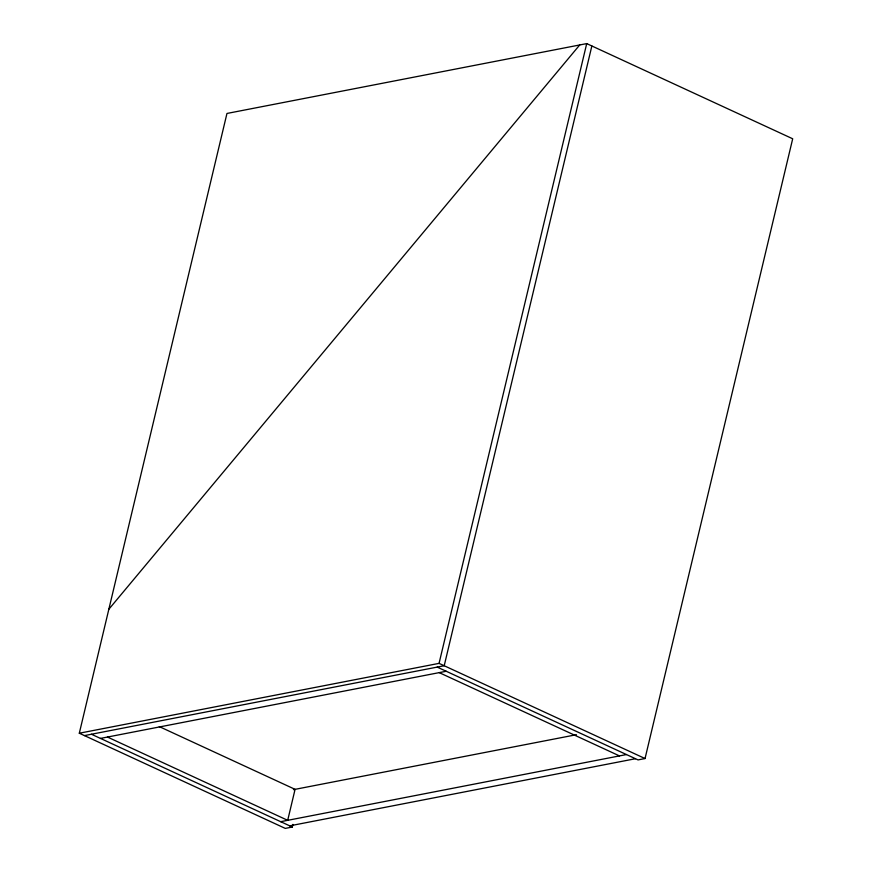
<?xml version="1.0" encoding="UTF-8"?>
<svg xmlns="http://www.w3.org/2000/svg" width="872" height="872" viewBox="0 0 872 872"><rect width="100%" height="100%" fill="white"/><g stroke="black" fill="none" stroke-linecap="round" stroke-linejoin="round"><path stroke-width="1.31" d="M292.916 824.4L292.284 827.038L285.286 828.4L79.308 733.221L226.96 113.458L586.714 43.6L792.692 138.779L645.04 758.542L638.042 759.904L437.221 667.102M79.308 733.221L439.063 663.363L586.714 43.6M591.859 45.976L444.208 665.739L84.464 735.597M108.837 609.266L579.717 44.963M100.465 738.41L446.224 671.266M293.417 789.661L576.436 734.704M280.697 821.686L626.456 754.553M289.711 825.849L635.47 758.716M439.063 663.363L645.04 758.542M439.237 672.628L619.469 755.904M159.282 726.594L295.074 789.345L287.695 820.334L107.463 737.047M91.451 734.246L292.284 827.038"/></g></svg>
